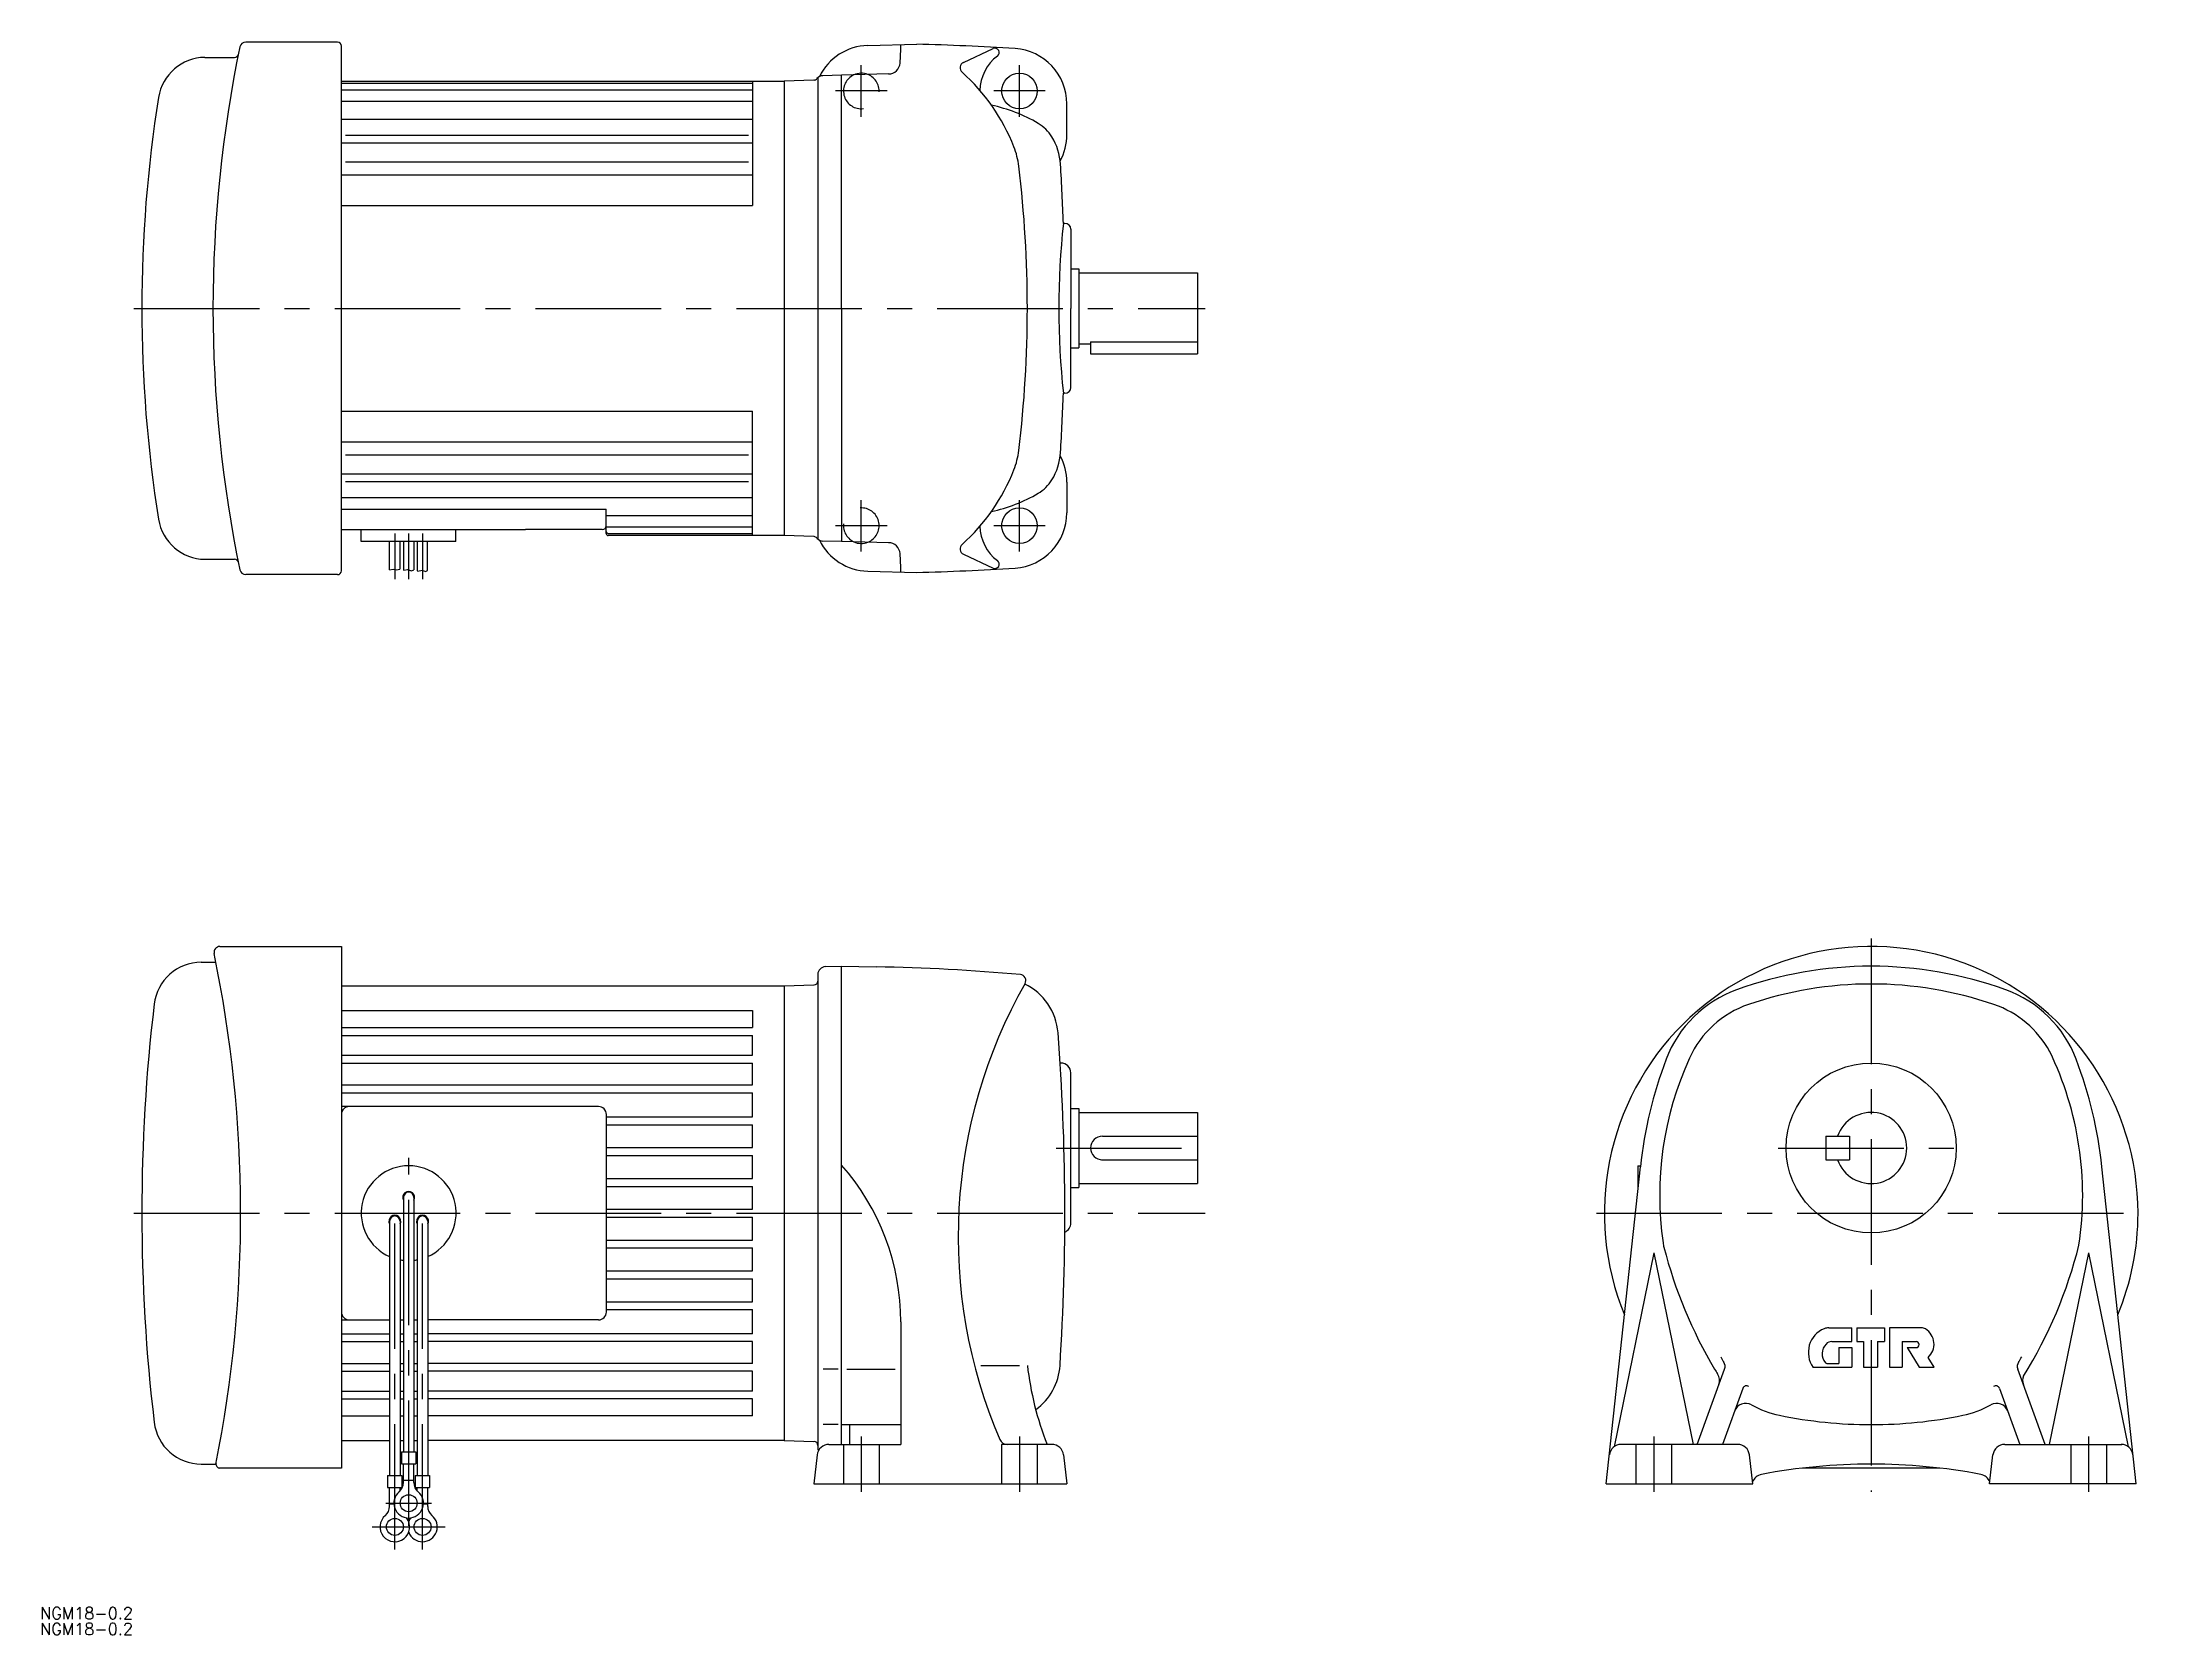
# Model space of a CAD drawing. Extents: x -463 to 70, y -107 to 296.
import ezdxf

# ---------------------------------------------------------------- set-up
doc = ezdxf.new("R2010")
doc.units = 0
doc.linetypes.add('CENTER', pattern=[50.8, 31.75, -6.35, 6.35, -6.35])
doc.linetypes.add('DASHED', pattern=[19.05, 12.7, -6.35])
doc.layers.get('0').update_dxf_attribs({"linetype": 'CONTINUOUS'})
doc.layers.add('CENTER', color=1, linetype='CENTER')
doc.styles.get("Standard").update_dxf_attribs({"font": 'txt.shx', "height": 3, "bigfont": 'bigfont.shx'})

# ---------------------------------------------------------------- blocks, each defined once
blk = doc.blocks.new('*U2')
at = {"color": 7, "linetype": 'CONTINUOUS'}
blk.add_text('NGM18-0.2', height=3, dxfattribs=at).set_placement((-463.2, -102.72))
blk = doc.blocks.new('*U3')
at = {"color": 7, "linetype": 'CONTINUOUS'}
blk.add_text('NGM18-0.2', height=3, dxfattribs=at).set_placement((-463.2, -106.72))

msp = doc.modelspace()

# ---------------------------------------------------------------- linework, layer by layer
at = {"color": 7, "linetype": 'CONTINUOUS'}
for p, q in [((-387.95, 296.36), (-411.17, 296.36)), ((-386.95, 162.59), (-386.95, 295.36)), ((-253.82, 295.49), (-241.44, 295.82)), ((-229.59, 291.19), (-222.12, 294.7)), ((-421.49, 292.48), (-414.01, 292.49)), ((-260.45, 287.98), (-265.17, 287.85)), ((-248.55, 288.29), (-260.45, 287.98)), ((-260.45, 228.98), (-260.45, 287.98)), ((-386.95, 286.48), (-274.95, 286.48)), ((-386.95, 285.93), (-282.98, 285.93)), ((-386.95, 284.28), (-282.98, 284.28)), ((-282.98, 286.48), (-282.98, 254.98)), ((-267.42, 286.74), (-274.95, 286.48)), ((-274.95, 286.48), (-274.95, 171.48)), ((-266.45, 287.33), (-266.45, 170.62)), ((-386.95, 281.4), (-282.98, 281.4)), ((-386.95, 276.87), (-282.98, 276.87)), ((-203.45, 272.98), (-203.45, 280.73)), ((-385.95, 272.83), (-283.98, 272.83)), ((-386.95, 270.84), (-282.98, 270.84)), ((-386.95, 262.75), (-282.98, 262.75)), ((-385.95, 266.03), (-283.98, 266.03)), ((-386.95, 254.98), (-282.98, 254.98)), ((-203.95, 250.48), (-204.34, 250.48)), ((-202.45, 248.98), (-202.45, 228.98)), ((-202.45, 238.98), (-200.45, 238.98)), ((-200.45, 238.98), (-200.45, 218.98)), ((-200.45, 237.98), (-170.45, 237.98)), ((-170.45, 237.98), (-170.45, 217.48)), ((-260.45, 228.98), (-260.45, 169.98)), ((-202.45, 208.98), (-202.45, 228.98)), ((-202.45, 218.98), (-200.45, 218.98)), ((-200.45, 219.98), (-197.45, 219.98)), ((-197.45, 220.49), (-170.45, 220.49)), ((-197.45, 220.49), (-197.45, 217.48)), ((-197.45, 217.48), (-170.45, 217.48)), ((-386.95, 202.98), (-282.98, 202.98)), ((-282.98, 171.48), (-282.98, 202.98)), ((-203.95, 207.48), (-204.34, 207.48)), ((-386.95, 195.21), (-282.98, 195.21)), ((-385.95, 191.93), (-283.98, 191.93)), ((-386.95, 187.11), (-282.98, 187.11)), ((-386.95, 181.08), (-282.98, 181.08)), ((-385.95, 185.12), (-283.98, 185.12)), ((-203.45, 184.98), (-203.45, 177.23)), ((-386.95, 178.18), (-319.98, 178.18)), ((-319.98, 171.98), (-319.98, 178.18)), ((-319.98, 176.55), (-282.98, 176.55)), ((-386.95, 172.98), (-340.43, 172.98)), ((-381.97, 169.98), (-381.97, 172.98)), ((-357.98, 169.98), (-357.98, 172.98)), ((-320.98, 172.98), (-340.43, 172.98)), ((-319.98, 173.67), (-282.98, 173.67)), ((-319.48, 172.02), (-282.98, 172.02)), ((-274.95, 171.48), (-319.48, 171.48)), ((-267.42, 171.21), (-274.95, 171.48)), ((-421.49, 165.48), (-414.01, 165.47)), ((-357.98, 169.98), (-381.97, 169.98)), ((-374.79, 162.79), (-374.79, 169.98)), ((-372.16, 169.98), (-372.16, 162.99)), ((-371.29, 169.98), (-371.29, 162.77)), ((-368.66, 169.98), (-368.66, 162.8)), ((-367.79, 169.98), (-367.79, 162.6)), ((-365.16, 162.65), (-365.16, 169.98)), ((-260.45, 169.98), (-265.17, 170.1)), ((-248.55, 169.66), (-260.45, 169.98)), ((-229.59, 166.76), (-222.12, 163.26)), ((-387.95, 161.59), (-411.17, 161.59)), ((-253.82, 162.46), (-241.44, 162.14)), ((-417.69, 67.5), (-386.95, 67.5)), ((-386.95, 67.5), (-386.95, -64.5)), ((-422.41, 63.5), (-418.71, 63.5)), ((-266.45, 60.39), (-266.45, -59.36)), ((-264.5, 62.39), (-260.45, 62.5)), ((-260.45, 62.5), (-251.73, 62.35)), ((-260.45, -58.5), (-260.45, 62.5)), ((-386.95, 57.5), (-274.95, 57.5)), ((-274.95, 57.5), (-267.42, 57.76)), ((-274.95, 57.5), (-274.95, -57.5)), ((-386.95, 51.29), (-282.95, 51.29)), ((-282.95, 51.29), (-282.95, 47)), ((-386.95, 47), (-282.95, 47)), ((-386.95, 45), (-282.95, 45)), ((-282.95, 40), (-282.95, 45)), ((-386.95, 40), (-282.95, 40)), ((-386.95, 38), (-282.95, 38)), ((-282.95, 32.5), (-282.95, 38)), ((-204.95, 38), (-205.15, 38)), ((-386.95, 32.5), (-282.95, 32.5)), ((-202.45, -2.5), (-202.45, 35.5)), ((-386.95, 30.5), (-282.95, 30.5)), ((-321.95, 27), (-386.95, 27)), ((-282.95, 24.4), (-282.95, 30.5)), ((-319.95, -25), (-319.95, 25)), ((-319.95, 24.4), (-282.95, 24.4)), ((-319.95, 22.4), (-282.95, 22.4)), ((-282.95, 16.6), (-282.95, 22.4)), ((-202.45, 26.5), (-200.45, 26.5)), ((-200.45, 26.5), (-200.45, 6.5)), ((-200.45, 25.5), (-170.45, 25.5)), ((-170.45, 25.5), (-170.45, 7.5)), ((-319.95, 16.6), (-282.95, 16.6)), ((-194.45, 19.5), (-170.45, 19.5)), ((-11.5, 19.5), (-5.5, 19.5)), ((-11.5, 19.5), (-11.5, 13.5)), ((-5.5, 19.5), (-5.5, 13.5)), ((-319.95, 14.6), (-282.95, 14.6)), ((-282.95, 8.8), (-282.95, 14.6)), ((-194.7, 13.5), (-170.45, 13.5)), ((-67, -68.5), (-58.37, 11.76)), ((-59, 12), (-59, 5.9)), ((-59, 12), (-58.34, 12)), ((-11.5, 13.5), (-5.5, 13.5)), ((67, -68.5), (58.37, 11.76)), ((-319.95, 8.8), (-282.95, 8.8)), ((-319.95, 6.8), (-282.95, 6.8)), ((-282.95, 1), (-282.95, 6.8)), ((-202.45, 6.5), (-200.45, 6.5)), ((-200.45, 7.5), (-170.45, 7.5)), ((-371.27, 4), (-371.27, -60.38)), ((-368.64, 4), (-368.64, -60.38)), ((-319.95, 1), (-282.95, 1)), ((-374.77, -2), (-374.77, -66.38)), ((-372.14, -2), (-372.14, -66.38)), ((-367.77, -2), (-367.77, -66.38)), ((-365.14, -2), (-365.14, -66.38)), ((-319.95, -1), (-282.95, -1)), ((-282.95, -6.8), (-282.95, -1)), ((-319.95, -6.8), (-282.95, -6.8)), ((-319.95, -8.8), (-282.95, -8.8)), ((-282.95, -14.6), (-282.95, -8.8)), ((-55, -10), (-65.02, -59.09)), ((-55, -10), (-45, -58.5)), ((55, -10), (45, -58.5)), ((55, -10), (65.02, -59.09)), ((-319.95, -14.6), (-282.95, -14.6)), ((-319.95, -16.6), (-282.95, -16.6)), ((-282.95, -22.4), (-282.95, -16.6)), ((-319.95, -22.4), (-282.95, -22.4)), ((-319.95, -24.4), (-282.95, -24.4)), ((-282.95, -30.5), (-282.95, -24.4)), ((-386.95, -27), (-374.77, -27)), ((-386.95, -30.5), (-374.77, -30.5)), ((-372.14, -27), (-371.27, -27)), ((-372.14, -30.5), (-371.27, -30.5)), ((-368.64, -27), (-367.77, -27)), ((-368.64, -30.5), (-367.77, -30.5)), ((-321.95, -27), (-365.14, -27)), ((-282.95, -30.5), (-365.14, -30.5)), ((-245.45, -27.5), (-245.45, -58.5)), ((-10.73, -29), (-4.9, -29)), ((-4.9, -32.5), (-4.9, -29)), ((-3.65, -29), (-3.65, -32.5)), ((-3.65, -29), (3.35, -29)), ((3.35, -29), (3.35, -32.5)), ((4.6, -29), (4.6, -39)), ((12.68, -29), (4.6, -29)), ((-386.95, -32.5), (-374.77, -32.5)), ((-372.14, -32.5), (-371.27, -32.5)), ((-368.64, -32.5), (-367.77, -32.5)), ((-282.95, -32.5), (-365.14, -32.5)), ((-282.95, -38), (-282.95, -32.5)), ((-9.97, -32.5), (-4.9, -32.5)), ((-8.15, -34), (-4.9, -34)), ((-8.15, -34), (-8.15, -38)), ((-4.9, -34), (-4.9, -39)), ((-3.65, -32.5), (-1.9, -32.5)), ((-1.9, -32.5), (-1.9, -39)), ((1.6, -32.5), (1.6, -39)), ((1.6, -32.5), (3.35, -32.5)), ((7.85, -32.5), (7.85, -39)), ((7.85, -32.5), (11.35, -32.5)), ((9.1, -34), (12.1, -39)), ((9.1, -34), (11.35, -34)), ((15.9, -39), (14.4, -36.5)), ((-386.95, -38), (-374.77, -38)), ((-386.95, -40), (-374.77, -40)), ((-372.14, -38), (-371.27, -38)), ((-372.14, -40), (-371.27, -40)), ((-368.64, -38), (-367.77, -38)), ((-368.64, -40), (-367.77, -40)), ((-282.95, -38), (-365.14, -38)), ((-282.95, -40), (-365.14, -40)), ((-282.95, -45), (-282.95, -40)), ((-261.33, -39.5), (-265.08, -39.5)), ((-259.11, -39.5), (-246.92, -39.5)), ((-225.2, -38.5), (-215.45, -38.5)), ((-44, -58.5), (-37.06, -39.44)), ((-14.7, -39), (-4.9, -39)), ((-11.18, -38), (-8.15, -38)), ((-1.9, -39), (1.6, -39)), ((4.6, -39), (7.85, -39)), ((12.1, -39), (15.9, -39)), ((44, -58.5), (37.06, -39.44)), ((-386.95, -45), (-374.77, -45)), ((-386.95, -47), (-374.77, -47)), ((-372.14, -45), (-371.27, -45)), ((-372.14, -47), (-371.27, -47)), ((-368.64, -45), (-367.77, -45)), ((-368.64, -47), (-367.77, -47)), ((-282.95, -45), (-365.14, -45)), ((-282.95, -47), (-365.14, -47)), ((-282.95, -51.29), (-282.95, -47)), ((-32.46, -44.33), (-37.62, -58.5)), ((32.46, -44.33), (37.61, -58.5)), ((-386.95, -51.29), (-374.77, -51.29)), ((-372.14, -51.29), (-371.27, -51.29)), ((-368.64, -51.29), (-367.77, -51.29)), ((-282.95, -51.29), (-365.14, -51.29)), ((-386.95, -57.5), (-374.77, -57.5)), ((-372.14, -57.5), (-371.27, -57.5)), ((-368.64, -57.5), (-367.77, -57.5)), ((-274.95, -57.5), (-365.14, -57.5)), ((-274.95, -57.5), (-267.42, -57.76)), ((-261.33, -53.5), (-265.08, -53.5)), ((-263.63, -58.5), (-245.45, -58.5)), ((-260.45, -53.5), (-245.45, -53.5)), ((-258.45, -53.5), (-258.45, -58.5)), ((-207.27, -58.5), (-218.57, -58.5)), ((-33.77, -58.5), (-63.37, -58.5)), ((33.77, -58.5), (63.37, -58.5)), ((-422.41, -63.5), (-418.71, -63.5)), ((-371.77, -60.38), (-371.77, -63.38)), ((-371.77, -60.38), (-368.14, -60.38)), ((-371.77, -63.38), (-368.14, -63.38)), ((-371.27, -68.18), (-371.27, -63.38)), ((-368.64, -68.18), (-368.64, -63.38)), ((-368.14, -60.38), (-368.14, -63.38)), ((-266.61, -61.16), (-267.45, -68.5)), ((-204.29, -61.16), (-203.45, -68.5)), ((-29.94, -68.5), (-30.79, -61.16)), ((29.94, -68.5), (30.79, -61.16)), ((-386.95, -64.5), (-417.69, -64.5)), ((-375.27, -66.38), (-375.27, -69.38)), ((-375.27, -66.38), (-371.64, -66.38)), ((-371.64, -66.38), (-371.64, -69.38)), ((-371.27, -67.58), (-368.64, -67.58)), ((-368.27, -66.38), (-368.27, -69.38)), ((-368.27, -66.38), (-364.64, -66.38)), ((-364.64, -66.38), (-364.64, -69.38)), ((-267.45, -68.5), (-203.45, -68.5)), ((-67, -68.5), (-29.94, -68.5)), ((17.29, -64.5), (-17.29, -64.5)), ((67, -68.5), (29.94, -68.5)), ((-375.27, -69.38), (-371.64, -69.38)), ((-374.77, -74.18), (-374.77, -69.38)), ((-374.77, -73.58), (-373.7, -73.58)), ((-372.14, -70.3), (-372.14, -69.38)), ((-368.27, -69.38), (-364.64, -69.38)), ((-367.77, -70.3), (-367.77, -69.38)), ((-366.21, -73.58), (-365.14, -73.58)), ((-365.14, -74.18), (-365.14, -69.38))]:
    msp.add_line(p, q, dxfattribs=at)
at = {"color": 3, "linetype": 'CONTINUOUS'}
for p, q in [((-374.79, 162.79), (-373.84, 162.97)), ((-373.84, 162.97), (-373.02, 162.8)), ((-373.02, 162.8), (-372.16, 162.99)), ((-371.29, 162.77), (-371.14, 162.72)), ((-371.14, 162.72), (-370.21, 162.91)), ((-370.21, 162.91), (-369.23, 162.56)), ((-369.23, 162.56), (-368.66, 162.8)), ((-367.79, 162.6), (-367.6, 162.48)), ((-367.6, 162.48), (-366.53, 162.72)), ((-366.53, 162.72), (-365.66, 162.42)), ((-365.66, 162.42), (-365.16, 162.65))]:
    msp.add_line(p, q, dxfattribs=at)
at = {"color": 3, "linetype": 'DASHED'}
for p, q in [((-259.95, -58.5), (-259.95, -68.5)), ((-250.95, -58.5), (-250.95, -68.5)), ((-218.57, -58.5), (-219.95, -58.5)), ((-219.95, -58.5), (-219.95, -68.5)), ((-210.95, -58.5), (-210.95, -68.5)), ((-59.5, -58.5), (-59.5, -68.5)), ((-59.5, -58.5), (-59.5, -68.5)), ((-50.5, -58.5), (-50.5, -68.5)), ((-50.5, -58.5), (-50.5, -68.5)), ((50.5, -58.5), (50.5, -68.5)), ((50.5, -58.5), (50.5, -68.5)), ((50.5, -58.5), (50.5, -68.5)), ((59.5, -58.5), (59.5, -68.5)), ((59.5, -58.5), (59.5, -68.5)), ((59.5, -58.5), (59.5, -68.5))]:
    msp.add_line(p, q, dxfattribs=at)
at = {"color": 7, "linetype": 'CONTINUOUS'}
for centre, radius in [((-215.45, 283.98), 4.5), ((-215.45, 173.98), 4.5), ((0, 16.5), 21.5), ((-369.95, -73.38), 2.15), ((-373.45, -79.38), 2.15), ((-366.45, -79.38), 2.15)]:
    msp.add_circle(centre, radius, dxfattribs=at)
for centre, radius, start, end in [((-94.45, 228.98), 325, 168.2485, 191.7515), ((-414.01, 293.49), 1, 270.077, 348.5869), ((-411.17, 294.86), 1.5, 90, 168.2485), ((-387.95, 295.36), 1, 0, 90), ((-253.45, 281.5), 14, 91.5002, 154.1784), ((-308.25, 295.94), 62.8, 355.5409, 359.7722), ((-260.45, -403.92), 700, 86.4061, 88.44421), ((-214.45, 283.98), 11, 126.5142, 179.3031), ((-221.65, 293.7), 1.1, 306.5132, 115.1077), ((-217.45, 280.73), 14, 0, 86.4059), ((-421.38, 280.48), 12, 90.5, 170.9665), ((-265.12, 285.85), 2, 91.5, 141.0599), ((-255.45, 283.98), 4.5, 68.0935, 114.9085), ((-248.63, 291.29), 3, 271.501, 355.5409), ((-228.96, 289.84), 1.5, 115.1085, 228.0611), ((-263.37, 251.53), 50, 21.5101, 48.0607), ((-97.45, 228.98), 340, 170.9665, 189.0335), ((-267.45, 287.74), 1, 271.9992, 321.0598), ((-230.95, 241.28), 40, 59.594, 77.8651), ((-215.77, 267.15), 10, 31.4419, 59.5938), ((-220.03, 264.54), 15, 3.4853, 31.4417), ((-217.45, 272.98), 14, 331.4233, 0), ((-235.46, 262.53), 20, 6.8818, 21.5101), ((-513.45, 228.98), 300, 0, 6.8819), ((-803.95, 228.98), 600, 2.05337, 3.4855), ((-5.49, 228.98), 200, 173.8293, 186.1712), ((-203.95, 248.98), 1.5, 0, 90), ((-513.45, 228.98), 300, 353.1181, 0), ((-203.95, 208.98), 1.5, 270, 0), ((-803.95, 228.98), 600, 356.5145, 357.9465), ((-235.46, 195.43), 20, 338.4899, 353.1182), ((-220.03, 193.41), 15, 328.5583, 356.5147), ((-217.45, 184.98), 14, 0, 28.5767), ((-263.37, 206.43), 50, 311.9393, 338.4899), ((-230.95, 216.68), 40, 282.1353, 300.406), ((-215.77, 190.8), 10, 300.4062, 328.5581), ((-217.45, 177.23), 14, 273.5941, 0), ((-421.38, 177.48), 12, 189.0335, 269.5), ((-320.98, 173.98), 1, 270, 0), ((-319.48, 172.52), 0.5, 180, 270), ((-319.48, 171.98), 0.5, 180, 270), ((-267.45, 170.21), 1, 38.9402, 88.0008), ((-265.12, 172.1), 2, 218.9401, 268.5), ((-253.45, 176.45), 14, 205.8216, 268.4998), ((-214.45, 173.98), 11, 180.697, 233.4858), ((-414.01, 164.47), 1, 11.4131, 89.923), ((-255.45, 173.98), 4.5, 245.0915, 291.9065), ((-248.63, 166.67), 3, 4.4591, 88.499), ((-308.25, 162.02), 62.8, 0.2278, 4.4591), ((-228.96, 168.12), 1.5, 131.9389, 244.8915), ((-221.65, 164.25), 1.1, 244.8923, 53.4868), ((-411.17, 163.09), 1.5, 191.7515, 270), ((-387.95, 162.59), 1, 270, 0), ((-260.45, 861.88), 700, 271.55579, 273.5939), ((-417.69, 66), 1.5, 90, 191.6626), ((-737.45, 0), 325, 348.7328, 11.6623), ((0, 0), 67.5, 0.0003, 202.412), ((-422.41, 51.5), 12, 90, 173.2479), ((-267.45, 58.76), 1, 272, 359.8842), ((-264.45, 60.39), 2, 91.5, 180), ((-260.45, -437.58), 500, 84.807, 89.0003), ((-215.33, 58.88), 1.5, 330.4382, 84.8073), ((0, -37.5), 100, 70.107, 109.8932), ((-100.95, -6), 130, 150.4379, 203.2367), ((-220.65, 44.5), 15, 4.3629, 64.1506), ((-23.82, 28.32), 30, 109.8936, 159.2658), ((0, -37.5), 95.5, 71.0243, 108.9759), ((23.82, 28.32), 30, 20.7348, 70.1072), ((12.55, 0), 450, 173.2476, 186.7525), ((-22.76, 28.7), 25.5, 108.9761, 155.5687), ((22.76, 28.7), 25.5, 28.5162, 71.0243), ((-803.95, 0), 600, 356.31552, 4.3627), ((-204.95, 35.5), 2.5, 0, 90), ((51, 0), 110, 159.2655, 173.8625), ((30.5, 4.5), 84, 155.5685, 188.2331), ((-30.5, 4.5), 84, 351.4054, 25.7168), ((-51, 0), 110, 6.1375, 20.7346), ((-384.95, 25), 2, 90, 180), ((-321.95, 25), 2, 0, 90), ((0, 16.5), 9, 199.471, 160.5288), ((-194.45, 16.5), 3, 90, 270), ((-369.95, 0), 12, 293.6563, 246.3435), ((-305.45, -27.5), 60, 0, 41.4109), ((-369.95, 4), 1.5, 331.2427, 208.7572), ((-369.95, 4), 1.31, 0, 180), ((0, 0), 67.5, 337.5879, 0.0005), ((-373.45, -2), 1.5, 331.2427, 208.7572), ((-373.45, -2), 1.31, 0, 180), ((-366.45, -2), 1.5, 331.2427, 208.7572), ((-366.45, -2), 1.31, 0, 180), ((-204.95, -2.5), 2.5, 293.1175, 0), ((-42.74, -6.1), 10, 188.2329, 194.2524), ((60, 20), 116, 194.2526, 210.8433), ((-60, 20), 116, 328.1572, 346.0052), ((-369.95, 0), 12, 259.5087, 263.7085), ((-369.95, 0), 12, 276.2913, 280.4912), ((-384.95, -25), 2, 180, 270), ((-321.95, -25), 2, 270, 0), ((-9.4, -35.24), 6.5, 112.3525, 215.3745), ((-10.73, -32), 3, 90, 112.3527), ((12.68, -31), 2, 59.1331, 90), ((11.4, -33.15), 4.5, 311.8104, 59.133), ((-19.76, -26.07), 21, 209.3249, 213.4665), ((-8.9, -35.55), 3.5, 135.5461, 220.529), ((-9.97, -34.5), 2, 90, 135.5462), ((11.35, -33.25), 0.75, 270, 90), ((19.76, -26.07), 21, 326.5335, 330.6751), ((-133.99, -29.26), 80, 186.6333, 201.4392), ((-220.16, -37.59), 15, 306.0787, 356.3157), ((-18.13, -26.65), 25, 210.8433, 214.1019), ((-41.32, -42.35), 3, 339.9992, 34.1017), ((-38.94, -38.76), 2, 339.9991, 33.4666), ((-11.18, -37.5), 0.5, 220.5302, 270), ((38.94, -38.76), 2, 146.5334, 200.0002), ((41.32, -42.35), 3, 156.9951, 200.0005), ((-31.52, -44.67), 1, 57.686, 160.0012), ((31.52, -44.67), 1, 19.9988, 122.314), ((-422.41, -51.5), 12, 186.7524, 270), ((-31.74, -51.13), 3, 60.9203, 160.0001), ((-18.13, -26.65), 25, 240.9205, 258.3784), ((0, 61.5), 115, 258.3784, 270), ((0, 61.5), 115, 270, 281.6219), ((18.13, -26.65), 25, 281.6217, 299.0799), ((31.74, -51.13), 3, 20.0004, 119.0796), ((-267.45, -58.76), 1, 0.1899, 88), ((-263.63, -61.5), 3, 90, 173.5003), ((-218.57, -56.5), 2, 203.2367, 270), ((-207.27, -61.5), 3, 6.5003, 90), ((-63.23, -61.5), 3, 90, 173.8628), ((-33.77, -61.5), 3, 6.5732, 90), ((33.77, -61.5), 3, 90, 173.4268), ((63.23, -61.5), 3, 6.1377, 90), ((-417.69, -63.5), 1, 168.7678, 270), ((-264.45, -59.36), 2, 180, 202.4657), ((0, -213.5), 150, 90, 100.6571), ((0, -213.5), 150, 79.343, 90), ((-374.27, -68.18), 3, 309.7364, 0), ((-365.64, -68.18), 3, 180, 230.2633), ((-27.18, -69.04), 3, 100.6574, 159.8162), ((27.18, -69.04), 3, 20.1942, 79.3431), ((-377.77, -74.18), 3, 309.7364, 0), ((-369.95, -73.38), 3.75, 129.7369, 50.2634), ((-362.14, -74.18), 3, 180, 230.2633), ((-373.45, -79.38), 3.75, 129.7369, 37.5877), ((-366.45, -79.38), 3.75, 201.0318, 50.2634), ((-366.45, -79.38), 3.75, 142.4118, 158.9677)]:
    msp.add_arc(centre, radius, start, end, dxfattribs=at)
at = {"color": 3, "linetype": 'DASHED'}
for centre, start, end in [((-255.45, 283.98), 114.9085, 68.0935), ((-255.45, 173.98), 291.9065, 245.0915)]:
    msp.add_arc(centre, 4.5, start, end, dxfattribs=at)
at = {"layer": 'CENTER', "color": 1, "linetype": 'CENTER'}
for p, q in [((-255.45, 277.48), (-255.45, 290.48)), ((-215.45, 277.48), (-215.45, 290.48)), ((-248.95, 283.98), (-261.95, 283.98)), ((-208.95, 283.98), (-221.95, 283.98)), ((-439.45, 228.98), (-168.45, 228.98)), ((-255.45, 167.48), (-255.45, 180.48)), ((-215.45, 167.48), (-215.45, 180.48)), ((-373.47, 171.98), (-373.47, 160.42)), ((-369.97, 171.98), (-369.97, 160.42)), ((-366.48, 171.98), (-366.48, 160.42)), ((-248.95, 173.98), (-261.95, 173.98)), ((-208.95, 173.98), (-221.95, 173.98)), ((0, 69.5), (0, -70.5)), ((-206.18, 16.5), (-168.45, 16.5)), ((-23.5, 16.5), (23.5, 16.5)), ((-369.95, -79.13), (-369.95, 14)), ((-373.45, -85.13), (-373.45, 1.5)), ((-366.45, -85.13), (-366.45, 1.5)), ((-69.5, 0), (69.5, 0)), ((-439.45, 0), (-168.45, 0)), ((-255.45, -56.5), (-255.45, -70.5)), ((-215.45, -56.5), (-215.45, -70.5)), ((-55, -56.5), (-55, -70.5)), ((55, -56.5), (55, -70.5)), ((-375.7, -73.38), (-364.2, -73.38)), ((-379.2, -79.38), (-360.7, -79.38))]:
    msp.add_line(p, q, dxfattribs=at)

# ---------------------------------------------------------------- block references
at = {"color": 7, "linetype": 'CONTINUOUS'}
for name in ['*U2', '*U3']:
    msp.add_blockref(name, (0, 0), dxfattribs=at)

doc.saveas('drawing.dxf')
